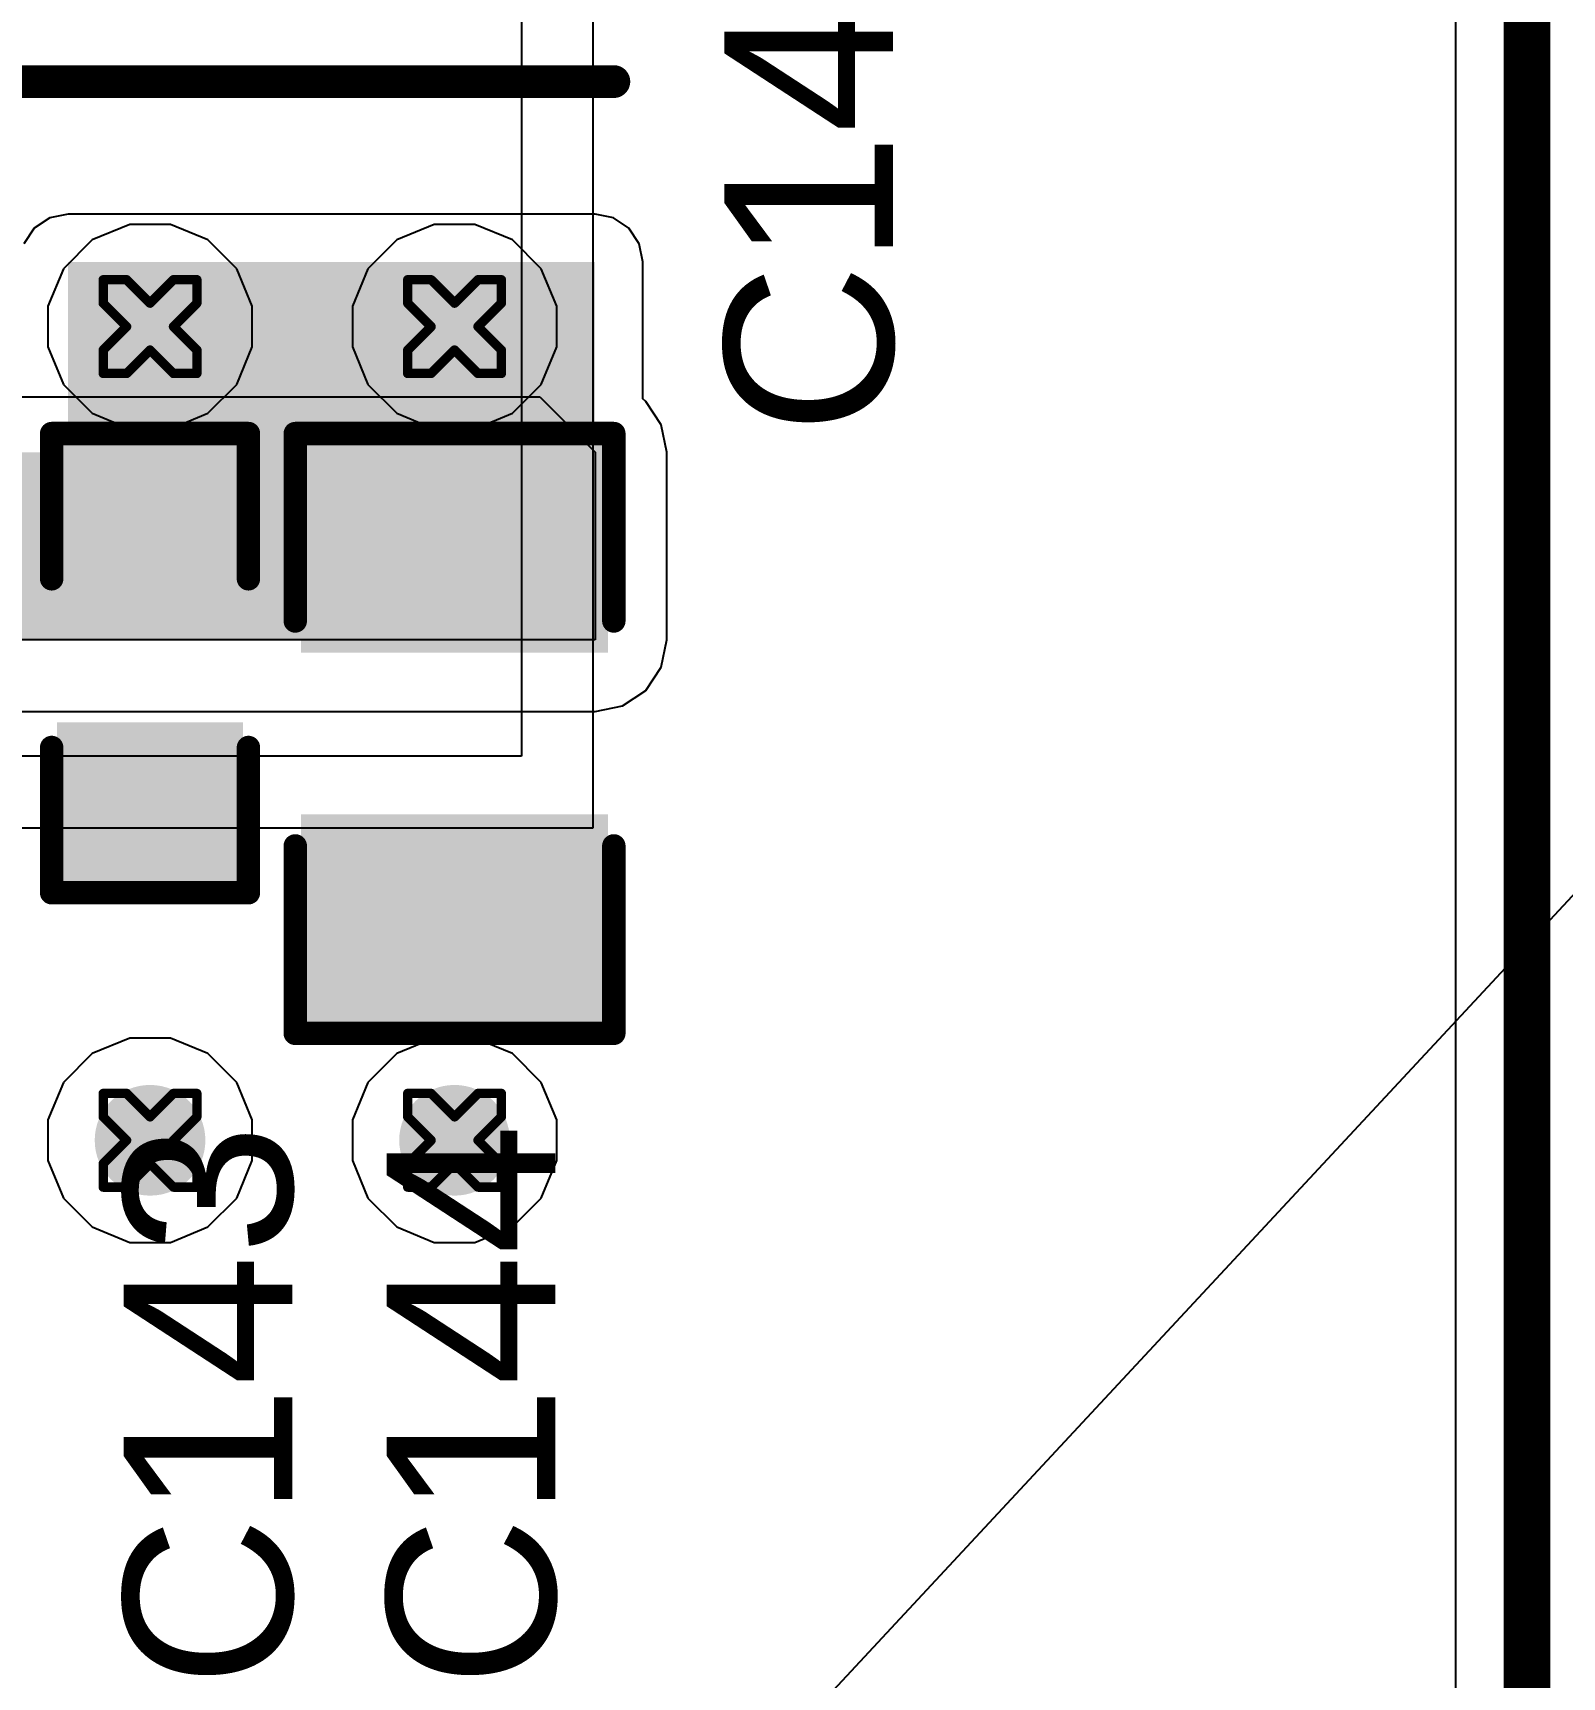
# Model space of a CAD drawing. Header units: inches. Extents: x -11 to 5379, y 0 to 5429.
# Drawn here: x 335.9 to 344.19, y 14.27 to 23.18 of the extents above; entities that cross this region are included whole.
import ezdxf

# ---------------------------------------------------------------- set-up
doc = ezdxf.new("R2010")
doc.units = ezdxf.units.IN
for name, color, linetype in [('Board Outline', 216, 'Continuous'), ('Bottom Layer', 5, 'Continuous'), ('Bottom Solder', 6, 'Continuous'), ('Drill Drawing', 1, 'Continuous'), ('GND', 16, 'Continuous'), ('PWR', 76, 'Continuous'), ('Top Layer', 1, 'Continuous'), ('Top Overlay', 2, 'Continuous'), ('Top Paste', 8, 'Continuous'), ('Top Solder', 216, 'Continuous'), ('Via Holes', 16, 'Continuous')]:
    doc.layers.add(name, color=color, linetype=linetype)
doc.styles.add('Arial', font='', dxfattribs={"height": 0.2})
doc.styles.get('Arial').set_extended_font_data('Arial')

# ---------------------------------------------------------------- blocks, each defined once
blk = doc.blocks.new('C___0805_591')
at = {"layer": 'Top Layer'}
for points in [[(-1.524, 0.762), (-0.508, 0.762), (-0.508, -0.762), (-1.524, -0.762)], [(0.508, 0.762), (1.524, 0.762), (1.524, -0.762), (0.508, -0.762)]]:
    blk.add_hatch(color=1, dxfattribs=at).paths.add_polyline_path(points)
at = {"layer": 'Top Paste'}
for points in [[(-1.524, 0.762), (-0.508, 0.762), (-0.508, -0.762), (-1.524, -0.762)], [(0.508, 0.762), (1.524, 0.762), (1.524, -0.762), (0.508, -0.762)]]:
    blk.add_hatch(color=8, dxfattribs=at).paths.add_polyline_path(points)
at = {"layer": 'Top Solder'}
for points in [[(-1.594, 0.832), (-0.438, 0.832), (-0.438, -0.832), (-1.594, -0.832)], [(0.438, 0.832), (1.594, 0.832), (1.594, -0.832), (0.438, -0.832)]]:
    blk.add_hatch(color=216, dxfattribs=at).paths.add_polyline_path(points)
at = {"layer": 'Top Overlay'}
for points in [[(-1.6256, 0.8636, 0.127, 0.127, 0), (-1.6256, -0.8636, 0.127, 0.127, 0)], [(-1.6256, 0.8636, 0.127, 0.127, 0), (-0.6096, 0.8636, 0.127, 0.127, 0)], [(0.6096, 0.8636, 0.127, 0.127, 0), (1.6256, 0.8636, 0.127, 0.127, 0)], [(1.6256, 0.8636, 0.127, 0.127, 0), (1.6256, -0.8636, 0.127, 0.127, 0)], [(-1.6256, -0.8636, 0.127, 0.127, 0), (-0.6096, -0.8636, 0.127, 0.127, 0)], [(0.6096, -0.8636, 0.127, 0.127, 0), (1.6256, -0.8636, 0.127, 0.127, 0)]]:
    blk.add_lwpolyline(points, format="xyseb", dxfattribs=at)
for points in [[(-1.6574, 0.8636, 0.0635, 0.0635, 1), (-1.5938, 0.8636, 0.0635, 0.0635, 1)], [(-1.6574, 0.8636, 0.0635, 0.0635, 1), (-1.5938, 0.8636, 0.0635, 0.0635, 1)], [(-0.6413, 0.8636, 0.0635, 0.0635, 1), (-0.5778, 0.8636, 0.0635, 0.0635, 1)], [(0.5778, 0.8636, 0.0635, 0.0635, 1), (0.6413, 0.8636, 0.0635, 0.0635, 1)], [(1.5938, 0.8636, 0.0635, 0.0635, 1), (1.6574, 0.8636, 0.0635, 0.0635, 1)], [(1.5938, 0.8636, 0.0635, 0.0635, 1), (1.6574, 0.8636, 0.0635, 0.0635, 1)], [(-1.6574, -0.8636, 0.0635, 0.0635, 1), (-1.5938, -0.8636, 0.0635, 0.0635, 1)], [(-1.6574, -0.8636, 0.0635, 0.0635, 1), (-1.5938, -0.8636, 0.0635, 0.0635, 1)], [(-0.6413, -0.8636, 0.0635, 0.0635, 1), (-0.5778, -0.8636, 0.0635, 0.0635, 1)], [(0.5778, -0.8636, 0.0635, 0.0635, 1), (0.6413, -0.8636, 0.0635, 0.0635, 1)], [(1.5938, -0.8636, 0.0635, 0.0635, 1), (1.6574, -0.8636, 0.0635, 0.0635, 1)], [(1.5938, -0.8636, 0.0635, 0.0635, 1), (1.6574, -0.8636, 0.0635, 0.0635, 1)]]:
    blk.add_lwpolyline(points, format="xyseb", close=True, dxfattribs=at)
blk = doc.blocks.new('C___0603_592')
at = {"layer": 'Top Layer'}
for points in [[(-0.381, 0.4445), (-0.381, -0.4445), (-1.143, -0.4445), (-1.143, 0.4445)], [(1.143, 0.4445), (1.143, -0.4445), (0.381, -0.4445), (0.381, 0.4445)]]:
    blk.add_hatch(color=1, dxfattribs=at).paths.add_polyline_path(points)
at = {"layer": 'Top Paste'}
for points in [[(-0.381, 0.4445), (-0.381, -0.4445), (-1.143, -0.4445), (-1.143, 0.4445)], [(1.143, 0.4445), (1.143, -0.4445), (0.381, -0.4445), (0.381, 0.4445)]]:
    blk.add_hatch(color=8, dxfattribs=at).paths.add_polyline_path(points)
at = {"layer": 'Top Solder'}
for points in [[(-0.321, 0.5045), (-0.321, -0.5045), (-1.203, -0.5045), (-1.203, 0.5045)], [(1.203, 0.5045), (1.203, -0.5045), (0.321, -0.5045), (0.321, 0.5045)]]:
    blk.add_hatch(color=216, dxfattribs=at).paths.add_polyline_path(points)
at = {"layer": 'Top Overlay'}
for points in [[(-1.2446, 0.5334, 0.127, 0.127, 0), (-0.4572, 0.5334, 0.127, 0.127, 0)], [(-1.2446, 0.5334, 0.127, 0.127, 0), (-1.2446, -0.5334, 0.127, 0.127, 0)], [(0.4572, 0.5334, 0.127, 0.127, 0), (1.2446, 0.5334, 0.127, 0.127, 0)], [(1.2446, 0.5334, 0.127, 0.127, 0), (1.2446, -0.5334, 0.127, 0.127, 0)], [(-1.2446, -0.5334, 0.127, 0.127, 0), (-0.4572, -0.5334, 0.127, 0.127, 0)], [(0.4572, -0.5334, 0.127, 0.127, 0), (1.2446, -0.5334, 0.127, 0.127, 0)]]:
    blk.add_lwpolyline(points, format="xyseb", dxfattribs=at)
for points in [[(-1.2764, 0.5334, 0.0635, 0.0635, 1), (-1.2128, 0.5334, 0.0635, 0.0635, 1)], [(-1.2764, 0.5334, 0.0635, 0.0635, 1), (-1.2128, 0.5334, 0.0635, 0.0635, 1)], [(-0.4889, 0.5334, 0.0635, 0.0635, 1), (-0.4254, 0.5334, 0.0635, 0.0635, 1)], [(0.4254, 0.5334, 0.0635, 0.0635, 1), (0.4889, 0.5334, 0.0635, 0.0635, 1)], [(1.2128, 0.5334, 0.0635, 0.0635, 1), (1.2764, 0.5334, 0.0635, 0.0635, 1)], [(1.2128, 0.5334, 0.0635, 0.0635, 1), (1.2764, 0.5334, 0.0635, 0.0635, 1)], [(-1.2764, -0.5334, 0.0635, 0.0635, 1), (-1.2128, -0.5334, 0.0635, 0.0635, 1)], [(-1.2764, -0.5334, 0.0635, 0.0635, 1), (-1.2128, -0.5334, 0.0635, 0.0635, 1)], [(-0.4889, -0.5334, 0.0635, 0.0635, 1), (-0.4254, -0.5334, 0.0635, 0.0635, 1)], [(0.4254, -0.5334, 0.0635, 0.0635, 1), (0.4889, -0.5334, 0.0635, 0.0635, 1)], [(1.2128, -0.5334, 0.0635, 0.0635, 1), (1.2764, -0.5334, 0.0635, 0.0635, 1)], [(1.2128, -0.5334, 0.0635, 0.0635, 1), (1.2764, -0.5334, 0.0635, 0.0635, 1)]]:
    blk.add_lwpolyline(points, format="xyseb", close=True, dxfattribs=at)

msp = doc.modelspace()

# ---------------------------------------------------------------- hatches: boundary and pattern name
at = {"layer": 'Bottom Layer'}
h = msp.add_hatch(color=5, dxfattribs=at)
edge = h.paths.add_edge_path()
edge.add_arc((336.5342, 21.59), 0.3, 0, 360)
h = msp.add_hatch(color=5, dxfattribs=at)
edge = h.paths.add_edge_path()
edge.add_arc((338.1852, 21.59), 0.3, 0, 360)
h = msp.add_hatch(color=5, dxfattribs=at)
edge = h.paths.add_edge_path()
edge.add_arc((336.5342, 17.1793), 0.3, 0, 360)
h = msp.add_hatch(color=5, dxfattribs=at)
edge = h.paths.add_edge_path()
edge.add_arc((338.1852, 17.1793), 0.3, 0, 360)
at = {"layer": 'GND'}
h = msp.add_hatch(color=16, dxfattribs=at)
edge = h.paths.add_edge_path()
edge.add_arc((336.5342, 21.59), 0.3, 0, 360)
h = msp.add_hatch(color=16, dxfattribs=at)
edge = h.paths.add_edge_path()
edge.add_arc((338.1852, 21.59), 0.3, 0, 360)
h = msp.add_hatch(color=16, dxfattribs=at)
edge = h.paths.add_edge_path()
edge.add_arc((336.5342, 17.1793), 0.3, 0, 360)
h = msp.add_hatch(color=16, dxfattribs=at)
edge = h.paths.add_edge_path()
edge.add_arc((338.1852, 17.1793), 0.3, 0, 360)
at = {"layer": 'PWR'}
h = msp.add_hatch(color=76, dxfattribs=at)
edge = h.paths.add_edge_path()
edge.add_arc((336.5342, 21.59), 0.3, 0, 360)
h = msp.add_hatch(color=76, dxfattribs=at)
edge = h.paths.add_edge_path()
edge.add_arc((338.1852, 21.59), 0.3, 0, 360)
h = msp.add_hatch(color=76, dxfattribs=at)
edge = h.paths.add_edge_path()
edge.add_arc((336.5342, 17.1793), 0.3, 0, 360)
h = msp.add_hatch(color=76, dxfattribs=at)
edge = h.paths.add_edge_path()
edge.add_arc((338.1852, 17.1793), 0.3, 0, 360)
at = {"layer": 'Top Layer'}
for points in [[(336.0897, 19.8927), (338.9472, 19.8927), (338.9472, 21.9402), (336.0897, 21.9402)], [(333.6767, 19.8927), (338.9472, 19.8927), (338.9472, 20.9087), (333.6767, 20.9087)]]:
    msp.add_hatch(color=1, dxfattribs=at).paths.add_polyline_path(points)
h = msp.add_hatch(color=1, dxfattribs=at)
edge = h.paths.add_edge_path()
edge.add_arc((336.5342, 21.59), 0.3, 0, 360)
h = msp.add_hatch(color=1, dxfattribs=at)
edge = h.paths.add_edge_path()
edge.add_arc((338.1852, 21.59), 0.3, 0, 360)
h = msp.add_hatch(color=1, dxfattribs=at)
edge = h.paths.add_edge_path()
edge.add_arc((336.5342, 17.1793), 0.3, 0, 360)
h = msp.add_hatch(color=1, dxfattribs=at)
edge = h.paths.add_edge_path()
edge.add_arc((338.1852, 17.1793), 0.3, 0, 360)
at = {"layer": 'Via Holes'}
h = msp.add_hatch(color=7, dxfattribs=at)
edge = h.paths.add_edge_path()
edge.add_arc((336.5342, 21.59), 0.15, 0, 360)
h = msp.add_hatch(color=7, dxfattribs=at)
edge = h.paths.add_edge_path()
edge.add_arc((338.1852, 21.59), 0.15, 0, 360)
h = msp.add_hatch(color=7, dxfattribs=at)
edge = h.paths.add_edge_path()
edge.add_arc((336.5342, 17.1793), 0.15, 0, 360)
h = msp.add_hatch(color=7, dxfattribs=at)
edge = h.paths.add_edge_path()
edge.add_arc((338.1852, 17.1793), 0.15, 0, 360)

# ---------------------------------------------------------------- linework, layer by layer
at = {"layer": 'Board Outline'}
msp.add_lwpolyline([(344, 0, 0.254, 0.254, 0), (344, 110, 0.254, 0.254, 0)], format="xyseb", dxfattribs=at)
at = {"layer": 'Bottom Layer'}
for p, q in [((343.6116, 100.3285), (343.6116, 9.6715)), ((336.424, 22.144), (336.2204, 22.0597)), ((336.6444, 22.144), (336.424, 22.144)), ((336.848, 22.0597), (336.6444, 22.144)), ((338.075, 22.144), (337.8714, 22.0597)), ((338.2954, 22.144), (338.075, 22.144)), ((338.499, 22.0597), (338.2954, 22.144)), ((336.2204, 22.0597), (336.0646, 21.9038)), ((337.0039, 21.9038), (336.848, 22.0597)), ((337.8714, 22.0597), (337.7156, 21.9038)), ((338.6549, 21.9038), (338.499, 22.0597)), ((336.0646, 21.9038), (335.9802, 21.7002)), ((337.0882, 21.7002), (337.0039, 21.9038)), ((337.7156, 21.9038), (337.6312, 21.7002)), ((338.7392, 21.7002), (338.6549, 21.9038)), ((335.9802, 21.7002), (335.9802, 21.4798)), ((337.0882, 21.4798), (337.0882, 21.7002)), ((337.6312, 21.7002), (337.6312, 21.4798)), ((338.7392, 21.4798), (338.7392, 21.7002)), ((335.9802, 21.4798), (336.0646, 21.2762)), ((337.0039, 21.2762), (337.0882, 21.4798)), ((337.6312, 21.4798), (337.7156, 21.2762)), ((338.6549, 21.2762), (338.7392, 21.4798)), ((336.0646, 21.2762), (336.2204, 21.1203)), ((336.848, 21.1203), (337.0039, 21.2762)), ((337.7156, 21.2762), (337.8714, 21.1203)), ((338.499, 21.1203), (338.6549, 21.2762)), ((336.2204, 21.1203), (336.424, 21.036)), ((336.424, 21.036), (336.6444, 21.036)), ((336.6444, 21.036), (336.848, 21.1203)), ((337.8714, 21.1203), (338.075, 21.036)), ((338.075, 21.036), (338.2954, 21.036)), ((338.2954, 21.036), (338.499, 21.1203))]:
    msp.add_line(p, q, dxfattribs=at)
at = {"layer": 'Bottom Solder'}
msp.add_line((338.478, 12.307), (5379.2085, 5429.2085), dxfattribs=at)
at = {"layer": 'Drill Drawing'}
for points in [[(336.2802, 21.717, 0.0508, 0.0508, 0), (336.2802, 21.844, 0.0508, 0.0508, 0)], [(336.2802, 21.844, 0.0508, 0.0508, 0), (336.4072, 21.844, 0.0508, 0.0508, 0)], [(336.4072, 21.844, 0.0508, 0.0508, 0), (336.5342, 21.717, 0.0508, 0.0508, 0)], [(336.5342, 21.717, 0.0508, 0.0508, 0), (336.6612, 21.844, 0.0508, 0.0508, 0)], [(336.6612, 21.844, 0.0508, 0.0508, 0), (336.7882, 21.844, 0.0508, 0.0508, 0)], [(336.7882, 21.717, 0.0508, 0.0508, 0), (336.7882, 21.844, 0.0508, 0.0508, 0)], [(337.9312, 21.717, 0.0508, 0.0508, 0), (337.9312, 21.844, 0.0508, 0.0508, 0)], [(337.9312, 21.844, 0.0508, 0.0508, 0), (338.0582, 21.844, 0.0508, 0.0508, 0)], [(338.0582, 21.844, 0.0508, 0.0508, 0), (338.1852, 21.717, 0.0508, 0.0508, 0)], [(338.1852, 21.717, 0.0508, 0.0508, 0), (338.3122, 21.844, 0.0508, 0.0508, 0)], [(338.3122, 21.844, 0.0508, 0.0508, 0), (338.4392, 21.844, 0.0508, 0.0508, 0)], [(338.4392, 21.717, 0.0508, 0.0508, 0), (338.4392, 21.844, 0.0508, 0.0508, 0)], [(336.2802, 21.717, 0.0508, 0.0508, 0), (336.4072, 21.59, 0.0508, 0.0508, 0)], [(336.6612, 21.59, 0.0508, 0.0508, 0), (336.7882, 21.717, 0.0508, 0.0508, 0)], [(337.9312, 21.717, 0.0508, 0.0508, 0), (338.0582, 21.59, 0.0508, 0.0508, 0)], [(338.3122, 21.59, 0.0508, 0.0508, 0), (338.4392, 21.717, 0.0508, 0.0508, 0)], [(336.2802, 21.463, 0.0508, 0.0508, 0), (336.4072, 21.59, 0.0508, 0.0508, 0)], [(336.6612, 21.59, 0.0508, 0.0508, 0), (336.7882, 21.463, 0.0508, 0.0508, 0)], [(337.9312, 21.463, 0.0508, 0.0508, 0), (338.0582, 21.59, 0.0508, 0.0508, 0)], [(338.3122, 21.59, 0.0508, 0.0508, 0), (338.4392, 21.463, 0.0508, 0.0508, 0)], [(336.2802, 21.336, 0.0508, 0.0508, 0), (336.2802, 21.463, 0.0508, 0.0508, 0)], [(336.4072, 21.336, 0.0508, 0.0508, 0), (336.5342, 21.463, 0.0508, 0.0508, 0)], [(336.5342, 21.463, 0.0508, 0.0508, 0), (336.6612, 21.336, 0.0508, 0.0508, 0)], [(336.7882, 21.336, 0.0508, 0.0508, 0), (336.7882, 21.463, 0.0508, 0.0508, 0)], [(337.9312, 21.336, 0.0508, 0.0508, 0), (337.9312, 21.463, 0.0508, 0.0508, 0)], [(338.0582, 21.336, 0.0508, 0.0508, 0), (338.1852, 21.463, 0.0508, 0.0508, 0)], [(338.1852, 21.463, 0.0508, 0.0508, 0), (338.3122, 21.336, 0.0508, 0.0508, 0)], [(338.4392, 21.336, 0.0508, 0.0508, 0), (338.4392, 21.463, 0.0508, 0.0508, 0)], [(336.2802, 21.336, 0.0508, 0.0508, 0), (336.4072, 21.336, 0.0508, 0.0508, 0)], [(336.6612, 21.336, 0.0508, 0.0508, 0), (336.7882, 21.336, 0.0508, 0.0508, 0)], [(337.9312, 21.336, 0.0508, 0.0508, 0), (338.0582, 21.336, 0.0508, 0.0508, 0)], [(338.3122, 21.336, 0.0508, 0.0508, 0), (338.4392, 21.336, 0.0508, 0.0508, 0)], [(336.2802, 17.3063, 0.0508, 0.0508, 0), (336.2802, 17.4333, 0.0508, 0.0508, 0)], [(336.2802, 17.4333, 0.0508, 0.0508, 0), (336.4072, 17.4333, 0.0508, 0.0508, 0)], [(336.4072, 17.4333, 0.0508, 0.0508, 0), (336.5342, 17.3063, 0.0508, 0.0508, 0)], [(336.5342, 17.3063, 0.0508, 0.0508, 0), (336.6612, 17.4333, 0.0508, 0.0508, 0)], [(336.6612, 17.4333, 0.0508, 0.0508, 0), (336.7882, 17.4333, 0.0508, 0.0508, 0)], [(336.7882, 17.3063, 0.0508, 0.0508, 0), (336.7882, 17.4333, 0.0508, 0.0508, 0)], [(337.9312, 17.3063, 0.0508, 0.0508, 0), (337.9312, 17.4333, 0.0508, 0.0508, 0)], [(337.9312, 17.4333, 0.0508, 0.0508, 0), (338.0582, 17.4333, 0.0508, 0.0508, 0)], [(338.0582, 17.4333, 0.0508, 0.0508, 0), (338.1852, 17.3063, 0.0508, 0.0508, 0)], [(338.1852, 17.3063, 0.0508, 0.0508, 0), (338.3122, 17.4333, 0.0508, 0.0508, 0)], [(338.3122, 17.4333, 0.0508, 0.0508, 0), (338.4392, 17.4333, 0.0508, 0.0508, 0)], [(338.4392, 17.3063, 0.0508, 0.0508, 0), (338.4392, 17.4333, 0.0508, 0.0508, 0)], [(336.2802, 17.3063, 0.0508, 0.0508, 0), (336.4072, 17.1793, 0.0508, 0.0508, 0)], [(336.6612, 17.1793, 0.0508, 0.0508, 0), (336.7882, 17.3063, 0.0508, 0.0508, 0)], [(337.9312, 17.3063, 0.0508, 0.0508, 0), (338.0582, 17.1793, 0.0508, 0.0508, 0)], [(338.3122, 17.1793, 0.0508, 0.0508, 0), (338.4392, 17.3063, 0.0508, 0.0508, 0)], [(336.2802, 17.0523, 0.0508, 0.0508, 0), (336.4072, 17.1793, 0.0508, 0.0508, 0)], [(336.6612, 17.1793, 0.0508, 0.0508, 0), (336.7882, 17.0523, 0.0508, 0.0508, 0)], [(337.9312, 17.0523, 0.0508, 0.0508, 0), (338.0582, 17.1793, 0.0508, 0.0508, 0)], [(338.3122, 17.1793, 0.0508, 0.0508, 0), (338.4392, 17.0523, 0.0508, 0.0508, 0)], [(336.2802, 16.9253, 0.0508, 0.0508, 0), (336.2802, 17.0523, 0.0508, 0.0508, 0)], [(336.4072, 16.9253, 0.0508, 0.0508, 0), (336.5342, 17.0523, 0.0508, 0.0508, 0)], [(336.5342, 17.0523, 0.0508, 0.0508, 0), (336.6612, 16.9253, 0.0508, 0.0508, 0)], [(336.7882, 16.9253, 0.0508, 0.0508, 0), (336.7882, 17.0523, 0.0508, 0.0508, 0)], [(337.9312, 16.9253, 0.0508, 0.0508, 0), (337.9312, 17.0523, 0.0508, 0.0508, 0)], [(338.0582, 16.9253, 0.0508, 0.0508, 0), (338.1852, 17.0523, 0.0508, 0.0508, 0)], [(338.1852, 17.0523, 0.0508, 0.0508, 0), (338.3122, 16.9253, 0.0508, 0.0508, 0)], [(338.4392, 16.9253, 0.0508, 0.0508, 0), (338.4392, 17.0523, 0.0508, 0.0508, 0)], [(336.2802, 16.9253, 0.0508, 0.0508, 0), (336.4072, 16.9253, 0.0508, 0.0508, 0)], [(336.6612, 16.9253, 0.0508, 0.0508, 0), (336.7882, 16.9253, 0.0508, 0.0508, 0)], [(337.9312, 16.9253, 0.0508, 0.0508, 0), (338.0582, 16.9253, 0.0508, 0.0508, 0)], [(338.3122, 16.9253, 0.0508, 0.0508, 0), (338.4392, 16.9253, 0.0508, 0.0508, 0)]]:
    msp.add_lwpolyline(points, format="xyseb", dxfattribs=at)
for points in [[(336.2675, 21.844, 0.0254, 0.0254, 1), (336.2929, 21.844, 0.0254, 0.0254, 1)], [(336.2675, 21.844, 0.0254, 0.0254, 1), (336.2929, 21.844, 0.0254, 0.0254, 1)], [(336.3945, 21.844, 0.0254, 0.0254, 1), (336.4199, 21.844, 0.0254, 0.0254, 1)], [(336.3945, 21.844, 0.0254, 0.0254, 1), (336.4199, 21.844, 0.0254, 0.0254, 1)], [(336.6485, 21.844, 0.0254, 0.0254, 1), (336.6739, 21.844, 0.0254, 0.0254, 1)], [(336.6485, 21.844, 0.0254, 0.0254, 1), (336.6739, 21.844, 0.0254, 0.0254, 1)], [(336.7755, 21.844, 0.0254, 0.0254, 1), (336.8009, 21.844, 0.0254, 0.0254, 1)], [(336.7755, 21.844, 0.0254, 0.0254, 1), (336.8009, 21.844, 0.0254, 0.0254, 1)], [(337.9185, 21.844, 0.0254, 0.0254, 1), (337.9439, 21.844, 0.0254, 0.0254, 1)], [(337.9185, 21.844, 0.0254, 0.0254, 1), (337.9439, 21.844, 0.0254, 0.0254, 1)], [(338.0455, 21.844, 0.0254, 0.0254, 1), (338.0709, 21.844, 0.0254, 0.0254, 1)], [(338.0455, 21.844, 0.0254, 0.0254, 1), (338.0709, 21.844, 0.0254, 0.0254, 1)], [(338.2995, 21.844, 0.0254, 0.0254, 1), (338.3249, 21.844, 0.0254, 0.0254, 1)], [(338.2995, 21.844, 0.0254, 0.0254, 1), (338.3249, 21.844, 0.0254, 0.0254, 1)], [(338.4265, 21.844, 0.0254, 0.0254, 1), (338.4519, 21.844, 0.0254, 0.0254, 1)], [(338.4265, 21.844, 0.0254, 0.0254, 1), (338.4519, 21.844, 0.0254, 0.0254, 1)], [(336.2675, 21.717, 0.0254, 0.0254, 1), (336.2929, 21.717, 0.0254, 0.0254, 1)], [(336.2675, 21.717, 0.0254, 0.0254, 1), (336.2929, 21.717, 0.0254, 0.0254, 1)], [(336.5215, 21.717, 0.0254, 0.0254, 1), (336.5469, 21.717, 0.0254, 0.0254, 1)], [(336.5215, 21.717, 0.0254, 0.0254, 1), (336.5469, 21.717, 0.0254, 0.0254, 1)], [(336.7755, 21.717, 0.0254, 0.0254, 1), (336.8009, 21.717, 0.0254, 0.0254, 1)], [(336.7755, 21.717, 0.0254, 0.0254, 1), (336.8009, 21.717, 0.0254, 0.0254, 1)], [(337.9185, 21.717, 0.0254, 0.0254, 1), (337.9439, 21.717, 0.0254, 0.0254, 1)], [(337.9185, 21.717, 0.0254, 0.0254, 1), (337.9439, 21.717, 0.0254, 0.0254, 1)], [(338.1725, 21.717, 0.0254, 0.0254, 1), (338.1979, 21.717, 0.0254, 0.0254, 1)], [(338.1725, 21.717, 0.0254, 0.0254, 1), (338.1979, 21.717, 0.0254, 0.0254, 1)], [(338.4265, 21.717, 0.0254, 0.0254, 1), (338.4519, 21.717, 0.0254, 0.0254, 1)], [(338.4265, 21.717, 0.0254, 0.0254, 1), (338.4519, 21.717, 0.0254, 0.0254, 1)], [(336.3945, 21.59, 0.0254, 0.0254, 1), (336.4199, 21.59, 0.0254, 0.0254, 1)], [(336.3945, 21.59, 0.0254, 0.0254, 1), (336.4199, 21.59, 0.0254, 0.0254, 1)], [(336.6485, 21.59, 0.0254, 0.0254, 1), (336.6739, 21.59, 0.0254, 0.0254, 1)], [(336.6485, 21.59, 0.0254, 0.0254, 1), (336.6739, 21.59, 0.0254, 0.0254, 1)], [(338.0455, 21.59, 0.0254, 0.0254, 1), (338.0709, 21.59, 0.0254, 0.0254, 1)], [(338.0455, 21.59, 0.0254, 0.0254, 1), (338.0709, 21.59, 0.0254, 0.0254, 1)], [(338.2995, 21.59, 0.0254, 0.0254, 1), (338.3249, 21.59, 0.0254, 0.0254, 1)], [(338.2995, 21.59, 0.0254, 0.0254, 1), (338.3249, 21.59, 0.0254, 0.0254, 1)], [(336.2675, 21.463, 0.0254, 0.0254, 1), (336.2929, 21.463, 0.0254, 0.0254, 1)], [(336.2675, 21.463, 0.0254, 0.0254, 1), (336.2929, 21.463, 0.0254, 0.0254, 1)], [(336.5215, 21.463, 0.0254, 0.0254, 1), (336.5469, 21.463, 0.0254, 0.0254, 1)], [(336.5215, 21.463, 0.0254, 0.0254, 1), (336.5469, 21.463, 0.0254, 0.0254, 1)], [(336.7755, 21.463, 0.0254, 0.0254, 1), (336.8009, 21.463, 0.0254, 0.0254, 1)], [(336.7755, 21.463, 0.0254, 0.0254, 1), (336.8009, 21.463, 0.0254, 0.0254, 1)], [(337.9185, 21.463, 0.0254, 0.0254, 1), (337.9439, 21.463, 0.0254, 0.0254, 1)], [(337.9185, 21.463, 0.0254, 0.0254, 1), (337.9439, 21.463, 0.0254, 0.0254, 1)], [(338.1725, 21.463, 0.0254, 0.0254, 1), (338.1979, 21.463, 0.0254, 0.0254, 1)], [(338.1725, 21.463, 0.0254, 0.0254, 1), (338.1979, 21.463, 0.0254, 0.0254, 1)], [(338.4265, 21.463, 0.0254, 0.0254, 1), (338.4519, 21.463, 0.0254, 0.0254, 1)], [(338.4265, 21.463, 0.0254, 0.0254, 1), (338.4519, 21.463, 0.0254, 0.0254, 1)], [(336.2675, 21.336, 0.0254, 0.0254, 1), (336.2929, 21.336, 0.0254, 0.0254, 1)], [(336.2675, 21.336, 0.0254, 0.0254, 1), (336.2929, 21.336, 0.0254, 0.0254, 1)], [(336.3945, 21.336, 0.0254, 0.0254, 1), (336.4199, 21.336, 0.0254, 0.0254, 1)], [(336.3945, 21.336, 0.0254, 0.0254, 1), (336.4199, 21.336, 0.0254, 0.0254, 1)], [(336.6485, 21.336, 0.0254, 0.0254, 1), (336.6739, 21.336, 0.0254, 0.0254, 1)], [(336.6485, 21.336, 0.0254, 0.0254, 1), (336.6739, 21.336, 0.0254, 0.0254, 1)], [(336.7755, 21.336, 0.0254, 0.0254, 1), (336.8009, 21.336, 0.0254, 0.0254, 1)], [(336.7755, 21.336, 0.0254, 0.0254, 1), (336.8009, 21.336, 0.0254, 0.0254, 1)], [(337.9185, 21.336, 0.0254, 0.0254, 1), (337.9439, 21.336, 0.0254, 0.0254, 1)], [(337.9185, 21.336, 0.0254, 0.0254, 1), (337.9439, 21.336, 0.0254, 0.0254, 1)], [(338.0455, 21.336, 0.0254, 0.0254, 1), (338.0709, 21.336, 0.0254, 0.0254, 1)], [(338.0455, 21.336, 0.0254, 0.0254, 1), (338.0709, 21.336, 0.0254, 0.0254, 1)], [(338.2995, 21.336, 0.0254, 0.0254, 1), (338.3249, 21.336, 0.0254, 0.0254, 1)], [(338.2995, 21.336, 0.0254, 0.0254, 1), (338.3249, 21.336, 0.0254, 0.0254, 1)], [(338.4265, 21.336, 0.0254, 0.0254, 1), (338.4519, 21.336, 0.0254, 0.0254, 1)], [(338.4265, 21.336, 0.0254, 0.0254, 1), (338.4519, 21.336, 0.0254, 0.0254, 1)], [(336.2675, 17.4333, 0.0254, 0.0254, 1), (336.2929, 17.4333, 0.0254, 0.0254, 1)], [(336.2675, 17.4333, 0.0254, 0.0254, 1), (336.2929, 17.4333, 0.0254, 0.0254, 1)], [(336.3945, 17.4333, 0.0254, 0.0254, 1), (336.4199, 17.4333, 0.0254, 0.0254, 1)], [(336.3945, 17.4333, 0.0254, 0.0254, 1), (336.4199, 17.4333, 0.0254, 0.0254, 1)], [(336.6485, 17.4333, 0.0254, 0.0254, 1), (336.6739, 17.4333, 0.0254, 0.0254, 1)], [(336.6485, 17.4333, 0.0254, 0.0254, 1), (336.6739, 17.4333, 0.0254, 0.0254, 1)], [(336.7755, 17.4333, 0.0254, 0.0254, 1), (336.8009, 17.4333, 0.0254, 0.0254, 1)], [(336.7755, 17.4333, 0.0254, 0.0254, 1), (336.8009, 17.4333, 0.0254, 0.0254, 1)], [(337.9185, 17.4333, 0.0254, 0.0254, 1), (337.9439, 17.4333, 0.0254, 0.0254, 1)], [(337.9185, 17.4333, 0.0254, 0.0254, 1), (337.9439, 17.4333, 0.0254, 0.0254, 1)], [(338.0455, 17.4333, 0.0254, 0.0254, 1), (338.0709, 17.4333, 0.0254, 0.0254, 1)], [(338.0455, 17.4333, 0.0254, 0.0254, 1), (338.0709, 17.4333, 0.0254, 0.0254, 1)], [(338.2995, 17.4333, 0.0254, 0.0254, 1), (338.3249, 17.4333, 0.0254, 0.0254, 1)], [(338.2995, 17.4333, 0.0254, 0.0254, 1), (338.3249, 17.4333, 0.0254, 0.0254, 1)], [(338.4265, 17.4333, 0.0254, 0.0254, 1), (338.4519, 17.4333, 0.0254, 0.0254, 1)], [(338.4265, 17.4333, 0.0254, 0.0254, 1), (338.4519, 17.4333, 0.0254, 0.0254, 1)], [(336.2675, 17.3063, 0.0254, 0.0254, 1), (336.2929, 17.3063, 0.0254, 0.0254, 1)], [(336.2675, 17.3063, 0.0254, 0.0254, 1), (336.2929, 17.3063, 0.0254, 0.0254, 1)], [(336.5215, 17.3063, 0.0254, 0.0254, 1), (336.5469, 17.3063, 0.0254, 0.0254, 1)], [(336.5215, 17.3063, 0.0254, 0.0254, 1), (336.5469, 17.3063, 0.0254, 0.0254, 1)], [(336.7755, 17.3063, 0.0254, 0.0254, 1), (336.8009, 17.3063, 0.0254, 0.0254, 1)], [(336.7755, 17.3063, 0.0254, 0.0254, 1), (336.8009, 17.3063, 0.0254, 0.0254, 1)], [(337.9185, 17.3063, 0.0254, 0.0254, 1), (337.9439, 17.3063, 0.0254, 0.0254, 1)], [(337.9185, 17.3063, 0.0254, 0.0254, 1), (337.9439, 17.3063, 0.0254, 0.0254, 1)], [(338.1725, 17.3063, 0.0254, 0.0254, 1), (338.1979, 17.3063, 0.0254, 0.0254, 1)], [(338.1725, 17.3063, 0.0254, 0.0254, 1), (338.1979, 17.3063, 0.0254, 0.0254, 1)], [(338.4265, 17.3063, 0.0254, 0.0254, 1), (338.4519, 17.3063, 0.0254, 0.0254, 1)], [(338.4265, 17.3063, 0.0254, 0.0254, 1), (338.4519, 17.3063, 0.0254, 0.0254, 1)], [(336.3945, 17.1793, 0.0254, 0.0254, 1), (336.4199, 17.1793, 0.0254, 0.0254, 1)], [(336.3945, 17.1793, 0.0254, 0.0254, 1), (336.4199, 17.1793, 0.0254, 0.0254, 1)], [(336.6485, 17.1793, 0.0254, 0.0254, 1), (336.6739, 17.1793, 0.0254, 0.0254, 1)], [(336.6485, 17.1793, 0.0254, 0.0254, 1), (336.6739, 17.1793, 0.0254, 0.0254, 1)], [(338.0455, 17.1793, 0.0254, 0.0254, 1), (338.0709, 17.1793, 0.0254, 0.0254, 1)], [(338.0455, 17.1793, 0.0254, 0.0254, 1), (338.0709, 17.1793, 0.0254, 0.0254, 1)], [(338.2995, 17.1793, 0.0254, 0.0254, 1), (338.3249, 17.1793, 0.0254, 0.0254, 1)], [(338.2995, 17.1793, 0.0254, 0.0254, 1), (338.3249, 17.1793, 0.0254, 0.0254, 1)], [(336.2675, 17.0523, 0.0254, 0.0254, 1), (336.2929, 17.0523, 0.0254, 0.0254, 1)], [(336.2675, 17.0523, 0.0254, 0.0254, 1), (336.2929, 17.0523, 0.0254, 0.0254, 1)], [(336.5215, 17.0523, 0.0254, 0.0254, 1), (336.5469, 17.0523, 0.0254, 0.0254, 1)], [(336.5215, 17.0523, 0.0254, 0.0254, 1), (336.5469, 17.0523, 0.0254, 0.0254, 1)], [(336.7755, 17.0523, 0.0254, 0.0254, 1), (336.8009, 17.0523, 0.0254, 0.0254, 1)], [(336.7755, 17.0523, 0.0254, 0.0254, 1), (336.8009, 17.0523, 0.0254, 0.0254, 1)], [(337.9185, 17.0523, 0.0254, 0.0254, 1), (337.9439, 17.0523, 0.0254, 0.0254, 1)], [(337.9185, 17.0523, 0.0254, 0.0254, 1), (337.9439, 17.0523, 0.0254, 0.0254, 1)], [(338.1725, 17.0523, 0.0254, 0.0254, 1), (338.1979, 17.0523, 0.0254, 0.0254, 1)], [(338.1725, 17.0523, 0.0254, 0.0254, 1), (338.1979, 17.0523, 0.0254, 0.0254, 1)], [(338.4265, 17.0523, 0.0254, 0.0254, 1), (338.4519, 17.0523, 0.0254, 0.0254, 1)], [(338.4265, 17.0523, 0.0254, 0.0254, 1), (338.4519, 17.0523, 0.0254, 0.0254, 1)], [(336.2675, 16.9253, 0.0254, 0.0254, 1), (336.2929, 16.9253, 0.0254, 0.0254, 1)], [(336.2675, 16.9253, 0.0254, 0.0254, 1), (336.2929, 16.9253, 0.0254, 0.0254, 1)], [(336.3945, 16.9253, 0.0254, 0.0254, 1), (336.4199, 16.9253, 0.0254, 0.0254, 1)], [(336.3945, 16.9253, 0.0254, 0.0254, 1), (336.4199, 16.9253, 0.0254, 0.0254, 1)], [(336.6485, 16.9253, 0.0254, 0.0254, 1), (336.6739, 16.9253, 0.0254, 0.0254, 1)], [(336.6485, 16.9253, 0.0254, 0.0254, 1), (336.6739, 16.9253, 0.0254, 0.0254, 1)], [(336.7755, 16.9253, 0.0254, 0.0254, 1), (336.8009, 16.9253, 0.0254, 0.0254, 1)], [(336.7755, 16.9253, 0.0254, 0.0254, 1), (336.8009, 16.9253, 0.0254, 0.0254, 1)], [(337.9185, 16.9253, 0.0254, 0.0254, 1), (337.9439, 16.9253, 0.0254, 0.0254, 1)], [(337.9185, 16.9253, 0.0254, 0.0254, 1), (337.9439, 16.9253, 0.0254, 0.0254, 1)], [(338.0455, 16.9253, 0.0254, 0.0254, 1), (338.0709, 16.9253, 0.0254, 0.0254, 1)], [(338.0455, 16.9253, 0.0254, 0.0254, 1), (338.0709, 16.9253, 0.0254, 0.0254, 1)], [(338.2995, 16.9253, 0.0254, 0.0254, 1), (338.3249, 16.9253, 0.0254, 0.0254, 1)], [(338.2995, 16.9253, 0.0254, 0.0254, 1), (338.3249, 16.9253, 0.0254, 0.0254, 1)], [(338.4265, 16.9253, 0.0254, 0.0254, 1), (338.4519, 16.9253, 0.0254, 0.0254, 1)], [(338.4265, 16.9253, 0.0254, 0.0254, 1), (338.4519, 16.9253, 0.0254, 0.0254, 1)]]:
    msp.add_lwpolyline(points, format="xyseb", close=True, dxfattribs=at)
at = {"layer": 'GND'}
for p, q in [((343.6116, 97.6287), (343.6116, 11.4121)), ((336.424, 22.144), (336.2204, 22.0597)), ((336.6444, 22.144), (336.424, 22.144)), ((336.848, 22.0597), (336.6444, 22.144)), ((338.075, 22.144), (337.8714, 22.0597)), ((338.2954, 22.144), (338.075, 22.144)), ((338.499, 22.0597), (338.2954, 22.144)), ((336.2204, 22.0597), (336.0646, 21.9038)), ((337.0039, 21.9038), (336.848, 22.0597)), ((337.8714, 22.0597), (337.7156, 21.9038)), ((338.6549, 21.9038), (338.499, 22.0597)), ((336.0646, 21.9038), (335.9802, 21.7002)), ((337.0882, 21.7002), (337.0039, 21.9038)), ((337.7156, 21.9038), (337.6312, 21.7002)), ((338.7392, 21.7002), (338.6549, 21.9038)), ((335.9802, 21.7002), (335.9802, 21.4798)), ((337.0882, 21.4798), (337.0882, 21.7002)), ((337.6312, 21.7002), (337.6312, 21.4798)), ((338.7392, 21.4798), (338.7392, 21.7002)), ((335.9802, 21.4798), (336.0646, 21.2762)), ((337.0039, 21.2762), (337.0882, 21.4798)), ((337.6312, 21.4798), (337.7156, 21.2762)), ((338.6549, 21.2762), (338.7392, 21.4798)), ((336.0646, 21.2762), (336.2204, 21.1203)), ((336.848, 21.1203), (337.0039, 21.2762)), ((337.7156, 21.2762), (337.8714, 21.1203)), ((338.499, 21.1203), (338.6549, 21.2762)), ((336.2204, 21.1203), (336.424, 21.036)), ((336.424, 21.036), (336.6444, 21.036)), ((336.6444, 21.036), (336.848, 21.1203)), ((337.8714, 21.1203), (338.075, 21.036)), ((338.075, 21.036), (338.2954, 21.036)), ((338.2954, 21.036), (338.499, 21.1203))]:
    msp.add_line(p, q, dxfattribs=at)
at = {"layer": 'PWR'}
for p, q in [((343.6116, 73.3586), (343.6116, 0.3885)), ((338.9376, 18.8722), (338.9376, 25.729)), ((338.5491, 25.4941), (338.5491, 19.2607)), ((338.5491, 19.2607), (334.492, 19.2607)), ((334.492, 18.8722), (338.9376, 18.8722)), ((336.2204, 17.649), (336.0646, 17.4931)), ((336.424, 17.7333), (336.2204, 17.649)), ((336.6444, 17.7333), (336.424, 17.7333)), ((336.848, 17.649), (336.6444, 17.7333)), ((337.0039, 17.4931), (336.848, 17.649)), ((337.8714, 17.649), (337.7156, 17.4931)), ((338.075, 17.7333), (337.8714, 17.649)), ((338.2954, 17.7333), (338.075, 17.7333)), ((338.499, 17.649), (338.2954, 17.7333)), ((338.6549, 17.4931), (338.499, 17.649)), ((336.0646, 17.4931), (335.9802, 17.2895)), ((337.0882, 17.2895), (337.0039, 17.4931)), ((337.7156, 17.4931), (337.6312, 17.2895)), ((338.7392, 17.2895), (338.6549, 17.4931)), ((335.9802, 17.2895), (335.9802, 17.0691)), ((337.0882, 17.0691), (337.0882, 17.2895)), ((337.6312, 17.2895), (337.6312, 17.0691)), ((338.7392, 17.0691), (338.7392, 17.2895)), ((335.9802, 17.0691), (336.0646, 16.8655)), ((337.0039, 16.8655), (337.0882, 17.0691)), ((337.6312, 17.0691), (337.7156, 16.8655)), ((338.6549, 16.8655), (338.7392, 17.0691)), ((336.0646, 16.8655), (336.2204, 16.7097)), ((336.848, 16.7097), (337.0039, 16.8655)), ((337.7156, 16.8655), (337.8714, 16.7097)), ((338.499, 16.7097), (338.6549, 16.8655)), ((336.2204, 16.7097), (336.424, 16.6253)), ((336.6444, 16.6253), (336.848, 16.7097)), ((337.8714, 16.7097), (338.075, 16.6253)), ((338.2954, 16.6253), (338.499, 16.7097)), ((336.424, 16.6253), (336.6444, 16.6253)), ((338.075, 16.6253), (338.2954, 16.6253))]:
    msp.add_line(p, q, dxfattribs=at)
at = {"layer": 'Top Layer'}
for p, q in [((343.6116, 49.3756), (343.6116, 9.6715)), ((336.0897, 22.1991), (335.9906, 22.1794)), ((338.9472, 22.1991), (336.0897, 22.1991)), ((339.0463, 22.1794), (338.9472, 22.1991)), ((335.9066, 22.1233), (335.8505, 22.0393)), ((335.9906, 22.1794), (335.9066, 22.1233)), ((339.1304, 22.1233), (339.0463, 22.1794)), ((339.1865, 22.0393), (339.1304, 22.1233)), ((339.2062, 21.9402), (339.1865, 22.0393)), ((339.2062, 21.1991), (339.2062, 21.9402)), ((332.0596, 21.209), (338.6469, 21.209)), ((338.6469, 21.209), (338.9472, 20.9087)), ((339.2219, 21.1833), (339.2062, 21.1991)), ((339.3061, 21.0573), (339.2219, 21.1833)), ((339.3357, 20.9087), (339.3061, 21.0573)), ((338.9472, 20.9087), (338.9472, 19.8927)), ((339.3357, 19.8927), (339.3357, 20.9087)), ((338.9472, 19.8927), (334.2482, 19.8927)), ((339.3061, 19.744), (339.3357, 19.8927)), ((339.2219, 19.618), (339.3061, 19.744)), ((339.0959, 19.5338), (339.2219, 19.618)), ((338.9472, 19.5042), (339.0959, 19.5338)), ((334.2482, 19.5042), (338.9472, 19.5042))]:
    msp.add_line(p, q, dxfattribs=at)
at = {"layer": 'Top Overlay'}
msp.add_lwpolyline([(334.4006, 22.9181, 0.1778, 0.1778, 0), (339.0488, 22.9181, 0.1778, 0.1778, 0)], format="xyseb", dxfattribs=at)
msp.add_lwpolyline([(339.0044, 22.9181, 0.0889, 0.0889, 1), (339.0933, 22.9181, 0.0889, 0.0889, 1)], format="xyseb", close=True, dxfattribs=at)
at = {"layer": 'Top Solder'}
msp.add_line((338.478, 12.307), (5379.2085, 5429.2085), dxfattribs=at)

# ---------------------------------------------------------------- block references
at = {"rotation": 90}
for name, p in [('C___0603_592', (336.5342, 19.7657)), ('C___0805_591', (338.1852, 19.3847))]:
    msp.add_blockref(name, p, dxfattribs=at)

# ---------------------------------------------------------------- texts
at = {"layer": 'Top Overlay', "style": 'Arial'}
for s, p in [('C147', (340.5631, 21.0063)), ('C143', (337.305, 14.2153)), ('C144', (338.7318, 14.2153))]:
    msp.add_text(s, height=0.9144, rotation=90, dxfattribs=at).set_placement(p)

doc.saveas('drawing.dxf')
